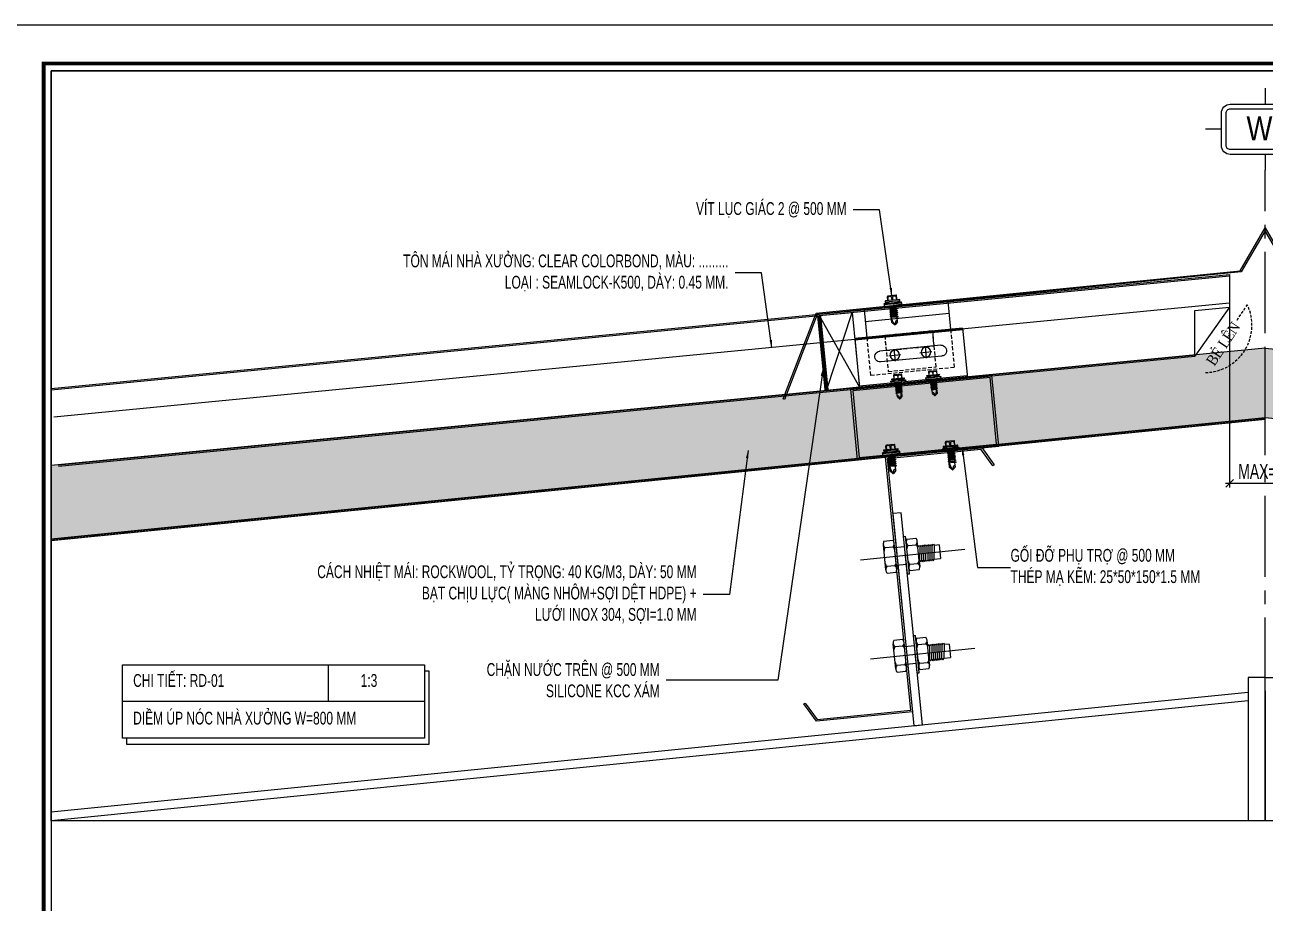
# Model space of a CAD drawing. Header units: inches. Extents: x 315041 to 662841, y -45540 to -35018.
# Drawn here: x 332585.6 to 332876.4, y -36367.1 to -36161.1 of the extents above; entities that cross this region are included whole.
import ezdxf
from ezdxf.enums import TextEntityAlignment as Align

# ---------------------------------------------------------------- set-up
doc = ezdxf.new("R2010")
doc.units = ezdxf.units.IN
doc.header["$MEASUREMENT"] = 0
for name, pattern in [('CENTER2', [28.575, 19.05, -3.175, 3.175, -3.175]), ('DASHED2', [9.525, 6.35, -3.175]), ('HIDDEN2', [4.7625, 3.175, -1.5875])]:
    doc.linetypes.add(name, pattern=pattern)
for name, color, linetype in [('2', 2, 'Continuous'), ('2NET-VE', 8, 'Continuous'), ('3', 3, 'Continuous'), ('5', 5, 'Continuous'), ('7', 7, 'Continuous'), ('8', 8, 'Continuous'), ('BAO KHUNG', 31, 'Continuous'), ('flashing', 6, 'Continuous'), ('GIANG', 1, 'Continuous'), ('ROOFING', 4, 'Continuous'), ('STRUCTURE', 1, 'Continuous')]:
    doc.layers.add(name, color=color, linetype=linetype)
doc.styles.add('DIM', font='SIMPLEX.shx', dxfattribs={"width": 0.7, "bigfont": 'EXTFONT.shx'})
doc.styles.add('hx2', font='VHARIALN.TTF')
doc.styles.add('ST1H', font='vnshxh.shx', dxfattribs={"width": 0.7})
doc.dimstyles.new('3', dxfattribs={"dimtxt": 3.5, "dimasz": 1.8, "dimexe": 1, "dimexo": 0, "dimgap": 1, "dimtad": 1, "dimdec": 0, "dimlfac": 3, "dimzin": 0, "dimdsep": 46, "dimtxsty": 'ST1H', "dimblk": 'OBLIQUE', "dimcen": 1, "dimdle": 1, "dimclrd": 8, "dimclre": 8, "dimclrt": 3, "dimadec": 0, "dimazin": 0, "dimtfac": 1, "dimtdec": 0, "dimtix": 1, "dimtofl": 0, "dimtmove": 1, "dimatfit": 3, "dimfxl": 0.18, "dimtolj": 1, "dimtzin": 0, "dimlwd": -1, "dimlwe": -1, "dimarcsym": 1})

# ---------------------------------------------------------------- blocks, each defined once
blk = doc.blocks.new('A$C75D82031')
at = {"layer": '2', "color": 157, "linetype": 'Continuous'}
blk.add_lwpolyline([(0, 420), (594, 420), (594, 0), (0, 0)], close=True, dxfattribs=at)
at = {"layer": '7', "color": 147, "linetype": 'Continuous'}
blk.add_lwpolyline([(12.33, 57.61), (581.67, 57.61), (581.67, 409.19), (12.33, 409.19)], close=True, dxfattribs=at)
at = {"layer": 'BAO KHUNG', "color": 167, "linetype": 'Continuous', "const_width": 0.871}
blk.add_lwpolyline([(10.59, 9.07), (583.41, 9.07), (583.41, 410.93), (10.59, 410.93)], close=True, dxfattribs=at)
blk = doc.blocks.new('*U235')
at = {"layer": '2NET-VE', "ltscale": 0.5}
for p, q in [((0, 8.3), (9.5, 8.3)), ((22.9, 7.4), (22.9, 7.4)), ((0, -8.3), (9.5, -8.3)), ((22.9, -7.4), (22.9, -7.4))]:
    blk.add_line(p, q, dxfattribs=at)
at = {"layer": '7', "linetype": 'Continuous'}
for p, q in [((21.9, 6.4), (23.1, 7.7)), ((22.3, -6.4), (23.8, 6.4)), ((23.1, 7.7), (23.8, 6.4)), ((23.8, 6.4), (25.1, 7.7)), ((24.3, -6.4), (25.8, 6.4)), ((25.1, 7.7), (25.8, 6.4)), ((25.8, 6.4), (27, 7.7)), ((26.2, -6.4), (27.7, 6.4)), ((27, 7.7), (27.7, 6.4)), ((27.7, 6.4), (28.9, 7.7)), ((28.1, -6.4), (29.6, 6.4)), ((28.9, 7.7), (29.6, 6.4)), ((29.6, 6.4), (30.9, 7.7)), ((30.1, -6.4), (31.6, 6.4)), ((30.1, -6.4), (31.6, 6.4)), ((30.9, 7.7), (31.6, 6.4)), ((31.6, 6.4), (32.8, 7.7)), ((32, -6.4), (33.5, 6.4)), ((32.8, 7.7), (33.5, 6.4)), ((33.5, 6.4), (34.7, 7.7)), ((33.9, -6.4), (35.4, 6.4)), ((33.9, -6.4), (35.4, 6.4)), ((33.9, -6.4), (35.4, 6.4)), ((34.7, 7.7), (35.4, 6.4)), ((35.4, 6.4), (36.7, 7.7)), ((35.9, -6.4), (37.4, 6.4)), ((36.7, 7.7), (37.4, 6.4)), ((41.9, 6.4), (37.4, 6.4)), ((41.9, 6.4), (41.9, -6.4)), ((22.1, -6.4), (21.7, -6.4)), ((22.3, -6.4), (21.9, -6.4)), ((22.3, -6.4), (23.1, -7.7)), ((23.1, -7.7), (24.3, -6.4)), ((24.3, -6.4), (25, -7.7)), ((25, -7.7), (26.2, -6.4)), ((26.2, -6.4), (26.9, -7.7)), ((26.9, -7.7), (28.1, -6.4)), ((28.1, -6.4), (28.9, -7.7)), ((28.9, -7.7), (30.1, -6.4)), ((30.1, -6.4), (30.8, -7.7)), ((30.8, -7.7), (32, -6.4)), ((32, -6.4), (32.7, -7.7)), ((32.7, -7.7), (33.9, -6.4)), ((33.9, -6.4), (34.7, -7.7)), ((34.7, -7.7), (35.9, -6.4)), ((35.9, -6.4), (41.9, -6.4))]:
    blk.add_line(p, q, dxfattribs=at)
at = {"layer": '8', "linetype": 'Continuous'}
for p, q in [((-10.2, 8.8), (-10.2, 11.9)), ((-10.2, -11.9), (-10.2, 11.9)), ((-0.9, 14.9), (-9.3, 14.9)), ((0, 8.8), (0, 11.9)), ((0, -11.9), (0, 11.9)), ((9.5, -17.6), (9.5, 17.6)), ((9.5, 17.6), (11.4, 17.6)), ((11.4, -17.6), (11.4, 17.6)), ((11.4, 8.8), (11.4, 11.9)), ((11.4, -11.9), (11.4, 11.9)), ((12.3, 14.9), (20.7, 14.9)), ((21.7, 8.8), (21.7, 11.9)), ((21.7, -11.9), (21.7, 11.9)), ((-1.4, 8.8), (-8.9, 8.8)), ((12.8, 8.8), (20.3, 8.8)), ((-10.2, -8.8), (-10.2, -11.9)), ((-1.4, -8.8), (-8.9, -8.8)), ((0, -8.8), (0, -11.9)), ((11.4, -8.8), (11.4, -11.9)), ((12.8, -8.8), (20.3, -8.8)), ((21.7, -8.8), (21.7, -11.9)), ((-9.3, -14.9), (-0.9, -14.9)), ((9.5, -17.6), (11.4, -17.6)), ((20.7, -14.9), (12.3, -14.9))]:
    blk.add_line(p, q, dxfattribs=at)
at = {"layer": '8', "ltscale": 10}
blk.add_line((-32.8, 0), (65.5, 0), dxfattribs=at)
at = {"layer": '8', "linetype": 'Continuous'}
for centre, radius, start, end in [((-4.7, 11.9), 5.58, 146.602, 180), ((-6.1, 11.9), 4.1, 180, 228.5476), ((-4.1, 11.9), 4.1, 311.4524, 0), ((-5.6, 11.9), 5.58, 0, 33.398), ((17, 11.9), 5.58, 146.602, 180), ((15.5, 11.9), 4.1, 180, 228.5476), ((17.6, 11.9), 4.1, 311.4524, 0), ((16.1, 11.9), 5.58, 0, 33.398), ((-6.1, 5.7), 4.1, 131.4524, 180), ((-4.1, 5.7), 4.1, 0, 48.5476), ((15.5, 5.7), 4.1, 131.4524, 180), ((17.6, 5.7), 4.1, 0, 48.5476), ((-6.1, -5.7), 4.1, 180, 228.5476), ((-6.1, -11.9), 4.1, 131.4524, 180), ((-4.1, -5.7), 4.1, 311.4524, 0), ((-4.1, -11.9), 4.1, 0, 48.5476), ((15.5, -5.7), 4.1, 180, 228.5476), ((15.5, -11.9), 4.1, 131.4524, 180), ((17.6, -5.7), 4.1, 311.4524, 0), ((17.6, -11.9), 4.1, 0, 48.5476), ((-4.7, -11.9), 5.58, 180, 213.398), ((-5.6, -11.9), 5.58, 326.602, 0), ((17, -11.9), 5.58, 180, 213.398), ((16.1, -11.9), 5.58, 326.602, 0)]:
    blk.add_arc(centre, radius, start, end, dxfattribs=at)
blk = doc.blocks.new('*U234')
at = {"layer": '2NET-VE', "ltscale": 0.5}
for p, q in [((0, 8.3), (9.5, 8.3)), ((22.9, 7.4), (22.9, 7.4)), ((0, -8.3), (9.5, -8.3)), ((22.9, -7.4), (22.9, -7.4))]:
    blk.add_line(p, q, dxfattribs=at)
at = {"layer": '7', "linetype": 'Continuous'}
for p, q in [((21.9, 6.4), (23.1, 7.7)), ((22.3, -6.4), (23.8, 6.4)), ((23.1, 7.7), (23.8, 6.4)), ((23.8, 6.4), (25.1, 7.7)), ((24.3, -6.4), (25.8, 6.4)), ((25.1, 7.7), (25.8, 6.4)), ((25.8, 6.4), (27, 7.7)), ((26.2, -6.4), (27.7, 6.4)), ((27, 7.7), (27.7, 6.4)), ((27.7, 6.4), (28.9, 7.7)), ((28.1, -6.4), (29.6, 6.4)), ((28.9, 7.7), (29.6, 6.4)), ((29.6, 6.4), (30.9, 7.7)), ((30.1, -6.4), (31.6, 6.4)), ((30.1, -6.4), (31.6, 6.4)), ((30.9, 7.7), (31.6, 6.4)), ((31.6, 6.4), (32.8, 7.7)), ((32, -6.4), (33.5, 6.4)), ((32.8, 7.7), (33.5, 6.4)), ((33.5, 6.4), (34.7, 7.7)), ((33.9, -6.4), (35.4, 6.4)), ((33.9, -6.4), (35.4, 6.4)), ((33.9, -6.4), (35.4, 6.4)), ((34.7, 7.7), (35.4, 6.4)), ((35.4, 6.4), (36.7, 7.7)), ((35.9, -6.4), (37.4, 6.4)), ((36.7, 7.7), (37.4, 6.4)), ((41.9, 6.4), (37.4, 6.4)), ((41.9, 6.4), (41.9, -6.4)), ((22.1, -6.4), (21.7, -6.4)), ((22.3, -6.4), (21.9, -6.4)), ((22.3, -6.4), (23.1, -7.7)), ((23.1, -7.7), (24.3, -6.4)), ((24.3, -6.4), (25, -7.7)), ((25, -7.7), (26.2, -6.4)), ((26.2, -6.4), (26.9, -7.7)), ((26.9, -7.7), (28.1, -6.4)), ((28.1, -6.4), (28.9, -7.7)), ((28.9, -7.7), (30.1, -6.4)), ((30.1, -6.4), (30.8, -7.7)), ((30.8, -7.7), (32, -6.4)), ((32, -6.4), (32.7, -7.7)), ((32.7, -7.7), (33.9, -6.4)), ((33.9, -6.4), (34.7, -7.7)), ((34.7, -7.7), (35.9, -6.4)), ((35.9, -6.4), (41.9, -6.4))]:
    blk.add_line(p, q, dxfattribs=at)
at = {"layer": '8', "linetype": 'Continuous'}
for p, q in [((-10.2, 8.8), (-10.2, 11.9)), ((-10.2, -11.9), (-10.2, 11.9)), ((-0.9, 14.9), (-9.3, 14.9)), ((0, 8.8), (0, 11.9)), ((0, -11.9), (0, 11.9)), ((9.5, -17.6), (9.5, 17.6)), ((9.5, 17.6), (11.4, 17.6)), ((11.4, -17.6), (11.4, 17.6)), ((11.4, 8.8), (11.4, 11.9)), ((11.4, -11.9), (11.4, 11.9)), ((12.3, 14.9), (20.7, 14.9)), ((21.7, 8.8), (21.7, 11.9)), ((21.7, -11.9), (21.7, 11.9)), ((-1.4, 8.8), (-8.9, 8.8)), ((12.8, 8.8), (20.3, 8.8)), ((-10.2, -8.8), (-10.2, -11.9)), ((-1.4, -8.8), (-8.9, -8.8)), ((0, -8.8), (0, -11.9)), ((11.4, -8.8), (11.4, -11.9)), ((12.8, -8.8), (20.3, -8.8)), ((21.7, -8.8), (21.7, -11.9)), ((-9.3, -14.9), (-0.9, -14.9)), ((9.5, -17.6), (11.4, -17.6)), ((20.7, -14.9), (12.3, -14.9))]:
    blk.add_line(p, q, dxfattribs=at)
at = {"layer": '8', "ltscale": 10}
blk.add_line((-32.8, 0), (65.5, 0), dxfattribs=at)
at = {"layer": '8', "linetype": 'Continuous'}
for centre, radius, start, end in [((-4.7, 11.9), 5.58, 146.602, 180), ((-6.1, 11.9), 4.1, 180, 228.5476), ((-4.1, 11.9), 4.1, 311.4524, 0), ((-5.6, 11.9), 5.58, 0, 33.398), ((17, 11.9), 5.58, 146.602, 180), ((15.5, 11.9), 4.1, 180, 228.5476), ((17.6, 11.9), 4.1, 311.4524, 0), ((16.1, 11.9), 5.58, 0, 33.398), ((-6.1, 5.7), 4.1, 131.4524, 180), ((-4.1, 5.7), 4.1, 0, 48.5476), ((15.5, 5.7), 4.1, 131.4524, 180), ((17.6, 5.7), 4.1, 0, 48.5476), ((-6.1, -5.7), 4.1, 180, 228.5476), ((-6.1, -11.9), 4.1, 131.4524, 180), ((-4.1, -5.7), 4.1, 311.4524, 0), ((-4.1, -11.9), 4.1, 0, 48.5476), ((15.5, -5.7), 4.1, 180, 228.5476), ((15.5, -11.9), 4.1, 131.4524, 180), ((17.6, -5.7), 4.1, 311.4524, 0), ((17.6, -11.9), 4.1, 0, 48.5476), ((-4.7, -11.9), 5.58, 180, 213.398), ((-5.6, -11.9), 5.58, 326.602, 0), ((17, -11.9), 5.58, 180, 213.398), ((16.1, -11.9), 5.58, 326.602, 0)]:
    blk.add_arc(centre, radius, start, end, dxfattribs=at)
blk = doc.blocks.new('XM150')
at = {"layer": '2', "ltscale": 0.015}
for p, q in [((68.9, 180), (0.9, 180)), ((0.9, 1.1), (0.9, 180)), ((2, 178.9), (2, 0)), ((2, 178.9), (68.26, 178.9)), ((75.45, 166.46), (68.26, 178.9)), ((68.9, 180), (76.4, 167.01)), ((76.4, 167.01), (75.45, 166.46)), ((-73.5, 12.99), (-72.55, 13.54)), ((-66, 0), (-73.5, 12.99)), ((-72.55, 13.54), (-65.36, 1.1)), ((2, 0), (-66, 0)), ((-65.36, 1.1), (0.9, 1.1))]:
    blk.add_line(p, q, dxfattribs=at)
at = {"layer": '5'}
blk.add_lwpolyline([(8, -10), (8, 140), (2, 140), (2, -10), (8, -10)], close=True, dxfattribs=at)
at = {"layer": 'GIANG', "xscale": 0.7499999999999999, "yscale": 0.7499999999999999, "zscale": 0.7499999999999999}
for name, p in [('*U235', (0.9, 110)), ('*U234', (0.9, 40))]:
    blk.add_blockref(name, p, dxfattribs=at)
blk = doc.blocks.new('TENTRUC')
at = {"layer": '7'}
for p, q in [((0, 8.27), (0, 10.26)), ((-7.48, 5.13), (-5.48, 5.13)), ((5.48, 5.13), (7.48, 5.13)), ((0, 0), (0, 2))]:
    blk.add_line(p, q, dxfattribs=at)
blk.add_lwpolyline([(-4.36, 8.27), (4.36, 8.27, -0.414214), (5.48, 7.14), (5.48, 3.12, -0.414214), (4.36, 2), (-4.36, 2, -0.414214), (-5.48, 3.12), (-5.48, 7.14, -0.414214)], format="xyb", close=True, dxfattribs=at)
at = {"layer": '8', "ltscale": 15}
blk.add_lwpolyline([(-4.36, 7.68), (4.36, 7.68, -0.414214), (4.9, 7.14), (4.9, 3.12, -0.414214), (4.36, 2.58), (-4.36, 2.58, -0.414214), (-4.9, 3.12), (-4.9, 7.14, -0.414214)], format="xyb", close=True, dxfattribs=at)
at = {"layer": '3', "style": 'hx2'}
blk.add_attdef('TR', text='', height=2.9, dxfattribs=at).set_placement((-0.16, 3.83), align=Align.CENTER)
blk = doc.blocks.new('Short_Self_drilling')
at = {"layer": 'STRUCTURE', "color": 1, "linetype": 'Continuous'}
for p, q in [((6.43, 1.74), (-6.43, 1.73)), ((5.14, 3.76), (-5.14, 3.75)), ((-2.57, 2.9), (-5.14, 2.9)), ((-3.43, 3.75), (-3.43, 6.75)), ((3, 7.19), (-3, 7.18)), ((2.57, 2.9), (-2.57, 2.9)), ((-2.14, 2.8), (-2.14, 2.9)), ((6.25, 0), (0, 0)), ((2.15, 2.8), (2.15, 2.9)), ((2.16, -0.5), (2.15, 0.01)), ((5.14, 2.9), (2.57, 2.9)), ((3.43, 3.76), (3.42, 6.76)), ((2.99, -1.17), (-2.7, -0.23)), ((2.99, -2.7), (-2.7, -1.76)), ((2.99, -4.23), (-2.7, -3.28)), ((2.99, -5.75), (-2.7, -4.81)), ((2.99, -7.28), (-2.7, -6.33)), ((-1.91, -7.99), (-2.7, -7.86)), ((-2.14, -1.38), (-2.14, -0.87)), ((-2.14, -2.91), (-2.14, -2.39)), ((-2.14, -4.43), (-2.14, -3.92)), ((-2.13, -5.96), (-2.14, -5.44)), ((-2.14, -12.33), (-2.14, -8.48)), ((-2.13, -7.49), (-2.13, -6.97)), ((3, -8.8), (-1.14, -8.12)), ((2.16, -2.03), (2.16, -1.51)), ((2.16, -3.55), (2.16, -3.04)), ((2.16, -5.08), (2.16, -4.56)), ((2.16, -6.6), (2.16, -6.09)), ((2.16, -8.13), (2.16, -7.61)), ((2.15, -12.31), (2.15, -9.14))]:
    blk.add_line(p, q, dxfattribs=at)
blk.add_lwpolyline([(6.43, 1.31), (6.43, 1.74), (2.14, 2.81), (-2.14, 2.8), (-6.43, 1.73), (-6.43, 1.3)], close=True, dxfattribs=at)
for points in [[(-6.43, 1.3, -0.088869), (-6.25, 0), (0, 0)], [(-0.13, 3.76), (-0.33, 6.23, 0.338878), (-3.14, 6.23), (-3.33, 3.75)], [(3.3, 3.76), (3.1, 6.23, 0.338878), (0.29, 6.23), (0.1, 3.76)], [(-0.08, -14.04), (-1.04, -12.24, -0.148657), (-1.4, -11.2), (-1.95, -7.72, -0.815006), (-1.21, -7.77, 0.150833), (-0.85, -8.68)], [(2.15, -12.31), (0.17, -14.24, -0.333596), (-0.17, -14.24), (-2.14, -12.33)], [(2.15, -12.31), (1.71, -11.7, 0.52242), (0.88, -11.71), (-0.17, -14.24)]]:
    blk.add_lwpolyline(points, format="xyb", dxfattribs=at)
for points in [[(2.99, -1.17), (2.16, -1.51), (-2.14, -0.85), (-2.7, -0.23), (-2.36, 0)], [(2.99, -2.7), (2.16, -3.04), (-2.14, -2.37), (-2.7, -1.76), (-2.14, -1.38), (2.16, -2.03), (2.99, -2.7)], [(2.99, -4.23), (2.16, -4.56), (-2.14, -3.9), (-2.7, -3.28), (-2.14, -2.91), (2.16, -3.55), (2.99, -4.23)], [(2.99, -5.75), (2.16, -6.09), (-2.14, -5.43), (-2.7, -4.81), (-2.14, -4.43), (2.16, -5.08), (2.99, -5.75)], [(2.99, -7.28), (2.16, -7.62), (-2.14, -6.95), (-2.7, -6.33), (-2.13, -5.96), (2.16, -6.6), (2.99, -7.28)], [(-1.82, -8.53), (-2.14, -8.48), (-2.7, -7.86), (-2.13, -7.49), (-1.83, -7.53)], [(-1.26, -7.62), (2.16, -8.13), (3, -8.8)], [(-1.18, 0), (2.16, -0.5), (2.99, -1.17)], [(3, -8.8), (2.16, -9.14), (-0.85, -8.68)]]:
    blk.add_lwpolyline(points, dxfattribs=at)
for centre, radius, start, end in [((-4.99, 3.32), 0.455, 109.79487, 250.26739), ((-3, 6.75), 0.429, 90.03113, 180.03113), ((3, 6.76), 0.429, 0.03113, 90.03113), ((5.07, 3.33), 0.435, 279.72757, 80.33469), ((9.99, 0.17), 3.74, 162.29632, 182.61031)]:
    blk.add_arc(centre, radius, start, end, dxfattribs=at)
blk = doc.blocks.new('gối đỡ 2')
at = {"color": 1, "true_color": 0xfa051e}
for points in [[(328665.48, -35537.05), (328698.81, -35537.05), (328698.81, -35520.38), (328665.48, -35520.38)], [(328665.98, -35536.55), (328698.31, -35536.55), (328698.31, -35520.88), (328665.98, -35520.88)]]:
    blk.add_lwpolyline(points, close=True, dxfattribs=at)
at = {"color": 1, "xscale": 0.3150483438356407, "yscale": 0.3150483454810455, "zscale": 0.3150483446712019, "rotation": 359.9688728259106}
for p in [(328673.53, -35536.55), (328687.52, -35537.05)]:
    blk.add_blockref('Short_Self_drilling', p, dxfattribs=at)
blk = doc.blocks.new('AUDIT_I_200512002610-1')
at = {"color": 1, "xscale": 0.96000000076829, "yscale": 0.9600000007631024, "zscale": 0.96000000076829, "rotation": 359.9688729454758}
for p in [(28.2, 12.6), (57.5, 12.6)]:
    blk.add_blockref('Short_Self_drilling', p, dxfattribs=at)
blk = doc.blocks.new('A$C6DF15AF1')
at = {"color": 8}
for p, q in [((13.2, 79), (12.1, 56)), ((13.2, 79), (83.1, 75.5)), ((83.1, 75.5), (82, 52.5)), ((12.7, 69), (82.6, 65.5)), ((2.1, 56.5), (0, 15.1)), ((2, 55), (91.9, 50.5)), ((2.1, 56.5), (92, 52)), ((92, 52), (89.9, 10.6)), ((20.9, 43.1), (71.9, 40.5)), ((33.2, 32.9), (33.7, 43)), ((59.1, 31.7), (59.6, 41.7)), ((20.5, 34.1), (71.4, 31.5)), ((38.5, 37.7), (28.4, 38.2)), ((64.4, 36.4), (54.3, 36.9)), ((0, 15.1), (89.9, 10.6)), ((0.1, 16.6), (90, 12.1))]:
    blk.add_line(p, q, dxfattribs=at)
at = {"color": 8, "linetype": 'HIDDEN2'}
for p, q in [((12.1, 56), (10.5, 24.1)), ((25.5, 25.3), (27, 55.3)), ((26.4, 42.8), (27, 55.3)), ((27, 55.3), (67, 53.3)), ((27, 55.3), (67, 53.3)), ((67, 53.3), (65.5, 23.3)), ((67, 53.3), (66.4, 40.8)), ((82, 52.5), (80.4, 20.6)), ((66.4, 40.8), (26.4, 42.8)), ((10.5, 24.1), (80.4, 20.6)), ((65.5, 23.3), (25.5, 25.3))]:
    blk.add_line(p, q, dxfattribs=at)
at = {"color": 8}
for centre, major_axis, start_param, end_param in [((20.7, 38.6), (3.18, 3.18), 0.735405, 3.876998), ((33.4, 37.9), (2.83, 2.83), 5.447794310103061, 11.73097961728265), ((59.4, 36.7), (2.83, 2.83), 5.447794310103061, 11.73097961728265), ((71.6, 36), (3.18, 3.18), 3.876998, 7.018591)]:
    blk.add_ellipse(centre, major_axis=major_axis, ratio=1, start_param=start_param, end_param=end_param, dxfattribs=at)
at = {"color": 9, "rotation": 357.1356216438959}
blk.add_blockref('AUDIT_I_200512002610-1', (-0.6, 4), dxfattribs=at)
blk = doc.blocks.new('_Oblique')
at = {"color": 0, "linetype": 'ByBlock', "lineweight": -2}
blk.add_line((-0.5, -0.5), (0.5, 0.5), dxfattribs=at)
blk = doc.blocks.new('*D393')
at = {"color": 8, "linetype": 'Continuous', "transparency": 16777216}
for p, q in [((332868.11, -36219.64), (332868.11, -36269.63)), ((332884.78, -36219.64), (332884.78, -36269.63)), ((332867.11, -36268.63), (332885.78, -36268.63))]:
    blk.add_line(p, q, dxfattribs=at)
at = {"layer": 'Defpoints', "color": 0, "transparency": 16777216}
for p in [(332868.11, -36219.64), (332884.78, -36219.64), (332884.78, -36268.63)]:
    blk.add_point(p, dxfattribs=at)
at = {"color": 8, "transparency": 16777216, "xscale": 1.8, "yscale": 1.8, "zscale": 1.8, "rotation": 180}
blk.add_blockref('_Oblique', (332868.11, -36268.63), dxfattribs=at)
at = {"color": 8, "transparency": 16777216, "xscale": 1.8, "yscale": 1.8, "zscale": 1.8}
blk.add_blockref('_Oblique', (332884.78, -36268.63), dxfattribs=at)
at = {"color": 3, "transparency": 16777216, "insert": (332876.44, -36265.88), "char_height": 3.5, "attachment_point": 5, "style": 'ST1H'}
blk.add_mtext('\\A1;MAX=50', dxfattribs=at)

msp = doc.modelspace()

# ---------------------------------------------------------------- hatches: boundary and pattern name
at = {"true_color": 0xf25d0d}
h = msp.add_hatch(dxfattribs=at)
h.set_pattern_fill('FLEX,_O', color=20, scale=10)
h.set_pattern_definition([(0, (4023.6506, -833.0795), (0, 2.5), [2.5, -2.5]), (45, (4026.1506, -833.0795), (1e-16, 2.499999996), [0.625, -2.28553391, 0.625, -3.53553391])])
h.paths.add_polyline_path([(332876.4424, -36253.2967), (332876.4424, -36236.9425), (332591.7734, -36264.4913), (332591.7734, -36281.7163)])
h = msp.add_hatch(dxfattribs=at)
h.set_pattern_fill('FLEX,_O', color=20, scale=10)
h.set_pattern_definition([(180, (661729.234, -833.0795), (0, 2.5), [2.5, -2.5]), (135, (661726.7341, -833.0795), (-1e-16, 2.499999996), [0.625, -2.28553391, 0.625, -3.53553391])])
h.paths.add_polyline_path([(332876.4424, -36253.2967), (332876.4424, -36236.9425), (333161.1113, -36264.4913), (333161.1113, -36281.7163)])
at = {"true_color": 0xf2ee0d}
h = msp.add_hatch(dxfattribs=at)
h.set_pattern_fill('ANSI37,_O', color=2, scale=4, angle=-5.709972)
h.set_pattern_definition([(50.70997249, (6499.91017, -32562.7693), (-0.38697521985, 0.316623087), []), (140.70997249, (6499.91017, -32562.7693), (-0.316623087, -0.38697521985), [])])
h.paths.add_polyline_path([(332876.4424, -36253.6084), (332876.4424, -36253.2967), (332591.7734, -36281.7163), (332591.7734, -36282.0513)])

# ---------------------------------------------------------------- linework, layer by layer
at = {"color": 8, "linetype": 'CENTER2'}
msp.add_line((332876.4424, -36347.7298), (332876.4424, -36195.2493), dxfattribs=at)
at = {"color": 9}
for p, q in [((332773.6069, -36246.8977), (332779.5749, -36228.5462)), ((332771.8491, -36229.3187), (332781.3328, -36246.1251))]:
    msp.add_line(p, q, dxfattribs=at)
at = {"color": 8}
msp.add_lwpolyline([(332591.7734, -36171.9399), (333161.1113, -36171.9399), (333161.1113, -36347.7298), (332591.7734, -36347.7298)], close=True, dxfattribs=at)
at = {"color": 122, "true_color": 0x27b98b, "const_width": 1, "elevation": 0}
msp.add_lwpolyline([(332771.8491, -36229.3187), (332773.6069, -36246.8977)], dxfattribs=at)
at = {"color": 9, "elevation": 0}
msp.add_lwpolyline([(332771.8491, -36229.3187), (332779.5749, -36228.5462), (332781.3328, -36246.1251), (332773.6069, -36246.8977)], close=True, dxfattribs=at)
at = {"color": 3, "linetype": 'DASHED2', "ltscale": 0.1}
msp.add_lwpolyline([(332869.8326, -36230.3759), (332872.2276, -36226.7759, -0.5489642), (332862.4256, -36242.6492)], format="xyb", dxfattribs=at)
at = {"color": 20, "true_color": 0xf25d0d}
for points in [[(332876.4424, -36253.2967), (332876.4424, -36236.9425), (332591.7734, -36264.4913), (332591.7734, -36281.7163), (332876.4424, -36253.2967)], [(332876.4424, -36253.2967), (332876.4424, -36236.9425), (333161.1113, -36264.4913), (333161.1113, -36281.7163), (332876.4424, -36253.2967)]]:
    msp.add_lwpolyline(points, dxfattribs=at)
at = {"color": 2, "true_color": 0xf2ee0d}
msp.add_lwpolyline([(332876.4424, -36253.6084), (332876.4424, -36253.2967), (332591.7734, -36281.7163), (332591.7734, -36282.0513), (332876.4424, -36253.6084)], dxfattribs=at)
at = {"color": 8}
msp.add_lwpolyline([(332591.7734, -36523.5197), (333161.1113, -36523.5197), (333161.1113, -36347.7298), (332591.7734, -36347.7298), (332591.7734, -36523.5197)], dxfattribs=at)
at = {"layer": '2'}
for p, q in [((332872.4424, -36317.6529), (332591.7734, -36345.7198)), ((332876.4424, -36317.2529), (332876.4424, -36347.7298)), ((332876.4424, -36317.2529), (332876.4424, -36347.7298)), ((332876.4424, -36317.2529), (332876.4424, -36347.7298)), ((332876.4424, -36317.2529), (332876.4424, -36347.7298)), ((332872.4424, -36319.6629), (332591.7734, -36347.7298))]:
    msp.add_line(p, q, dxfattribs=at)
for points in [[(332876.4424, -36347.7298), (332876.4424, -36314.1274), (332872.4424, -36314.1274), (332872.4424, -36347.7298)], [(332876.4424, -36347.7298), (332876.4424, -36314.1274), (332872.4424, -36314.1274), (332872.4424, -36347.7298)], [(332876.4424, -36347.7298), (332876.4424, -36314.1274), (332880.4424, -36314.1274), (332880.4424, -36347.7298)], [(332876.4424, -36347.7298), (332876.4424, -36314.1274), (332880.4424, -36314.1274), (332880.4424, -36347.7298)]]:
    msp.add_lwpolyline(points, dxfattribs=at)
at = {"layer": 'flashing'}
msp.add_lwpolyline([(332876.4424, -36209.4513), (332870.8275, -36219.0684), (332771.3865, -36229.0125), (332763.7315, -36248.9762), (332763.4251, -36248.8613), (332771.1352, -36228.7027), (332870.6069, -36218.7839), (332876.4424, -36208.765), (332882.2778, -36218.7839), (332981.7495, -36228.7027), (332990.3247, -36248.6209), (332990.0198, -36248.7379), (332981.4982, -36229.0125), (332882.0572, -36219.0684)], close=True, dxfattribs=at)
at = {"layer": 'ROOFING'}
for p, q in [((332591.7734, -36246.3856), (332868.109, -36219.6433)), ((332591.8055, -36246.7174), (332868.109, -36219.9782)), ((332592.4156, -36253.0213), (332868.109, -36226.3411)), ((332593.5072, -36264.3019), (332860.2335, -36238.4896)), ((332593.5393, -36264.6337), (332859.9799, -36238.849))]:
    msp.add_line(p, q, dxfattribs=at)
msp.add_lwpolyline([(332868.109, -36219.6433), (332868.109, -36227.3272), (332859.9799, -36238.849), (332859.9799, -36228.1401), (332868.109, -36227.3272)], dxfattribs=at)

# ---------------------------------------------------------------- block references
at = {"color": 1}
msp.add_blockref('A$C75D82031', (332579.4423, -36581.1298), dxfattribs=at)
at = {"color": 8, "xscale": -0.2820512833564803, "yscale": 0.2820512817852432, "zscale": 0.2820512820512821, "rotation": 2.663188669874783}
msp.add_blockref('A$C6DF15AF1', (332806.8156, -36248.1215, 0), dxfattribs=at)
at = {"color": 1, "xscale": 0.320000000025621, "yscale": 0.3199999998323619, "zscale": 0.3199999999999999, "rotation": 5.658749824055792}
msp.add_blockref('Short_Self_drilling', (332789.1543, -36226.9058), dxfattribs=at)
at = {"color": 8, "rotation": 5.52756702599597}
msp.add_blockref('gối đỡ 2', (2220.5376, -32549.9059), dxfattribs=at)
at = {"layer": '2', "xscale": 0.3333333328963792, "yscale": 0.3333333337213844, "zscale": 0.3333333333333334, "rotation": 5.710593225108097}
msp.add_blockref('XM150', (332793.0954, -36322.2377), dxfattribs=at)
at = {"layer": '3'}
ref = msp.add_blockref('TENTRUC', (332876.4424, -36176.0025), dxfattribs=dict(at, xscale=1.875, yscale=1.875, zscale=1.875, rotation=180))
ref.add_attrib('TR', 'W3', dxfattribs={"layer": '0', "height": 5.625, "style": 'hx2'}).set_placement((332876.8901, -36188.194), align=Align.CENTER)

# ---------------------------------------------------------------- texts
at = {"layer": '2', "color": 92, "linetype": 'Continuous', "insert": (332869.6785, -36231.3035), "char_height": 2.5, "attachment_point": 6, "rotation": 56.36559, "style": 'DIM'}
msp.add_mtext('\\A1;{\\Fvntimeh|c0;\\W0.9;\\T0.95;\\C3;BÎ L£N}', dxfattribs=at)

# ---------------------------------------------------------------- dimensions: what is measured, and where the dimension line sits
at = {"color": 71}
dim = msp.add_linear_dim(base=(332884.7767, -36268.6316), p1=(332868.109, -36219.6433), p2=(332884.7767, -36219.6433), text='MAX=<>', dimstyle='3', dxfattribs=at)
dim.commit()
dim.dimension.update_dxf_attribs({"geometry": '*D393', "text_midpoint": (332876.4428, -36265.8816)})

# ---------------------------------------------------------------- leaders
at = {"color": 9}
for points in [[(332788.9264, -36224.6181), (332786.0299, -36204.5434), (332778.3, -36204.5434)], [(332760.7678, -36236.8282, 0), (332758.3287, -36219.3133, 0), (332750.5989, -36219.3133, 0)], [(332772.7613, -36241.6846, 0), (332762.1812, -36314.8122, 0), (332734.4848, -36314.8122, 0)], [(332755.2041, -36260.9308), (332750.8487, -36294.6952), (332743.1188, -36294.6952)]]:
    msp.add_leader(points, dimstyle='3', override={"dimgap": 1, "dimtad": 0}, dxfattribs=at)

# ---------------------------------------------------------------- next in the draw order: texts
at = {"color": 20, "true_color": 0xf25d0d, "insert": (332743.1188, -36294.6952), "char_height": 3, "attachment_point": 6, "style": 'ST1H', "bg_fill": 2}
msp.add_mtext('\\A1;C¸CH NHIÖT M¸I: ROCKWOOL, tû träng: 40 kg/m3, dµy: 50 mm\\PB¹T CHÞU LùC( MµNG NH¤M+SîI DÖT HDPE) +\\PL¦íI INOX 304, SîI=1.0 MM', dxfattribs=at)
at = {"layer": '3', "char_height": 3, "style": 'ST1H', "bg_fill": 2}
for s, insert, attachment_point in [('\\A1;VÝT LôC GI¸C 2 @ 500 MM', (332778.3, -36204.5434, 0), 6), ('\\A1;t«n m¸i nhµ x\xadëng: CLEAR COLORBOND, mµu: .........\\PLo¹i : SEAMLOCK-K500, dµy: 0.45 mm.', (332750.5989, -36219.3133, 0), 6), ('\\A1;gèi ®ì phô trî @ 500 mm\\PthÐp m¹ kÏm: 25*50*150*1.5 mm', (332816.7352, -36288.3464), 4), ('\\A1;CHÆN N¦íC TR£N @ 500 MM\\PSILICONE KCC X¸M', (332734.4848, -36314.8122, 0), 6), ('\\A1;CHI TIÕT: RD-01', (332611.0154, -36314.8752), 4), ('\\A1;DIÒM óP NãC NHµ X¦ëNG W=800 MM', (332611.0154, -36323.7049), 4)]:
    msp.add_mtext(s, dxfattribs=dict(at, insert=insert, attachment_point=attachment_point))

# ---------------------------------------------------------------- next in the draw order: linework, layer by layer
at = {"color": 9}
msp.add_line((332656.7004, -36311.1608), (332656.7004, -36319.7854), dxfattribs=at)
for points in [[(332608.5459, -36311.1608), (332679.3355, -36311.1608), (332679.3355, -36328.41), (332608.5459, -36328.41)], [(332608.5459, -36311.1608), (332679.3355, -36311.1608), (332679.3355, -36319.7854), (332608.5459, -36319.7854)]]:
    msp.add_lwpolyline(points, close=True, dxfattribs=at)
msp.add_lwpolyline([(332679.3355, -36312.5814), (332680.3581, -36312.5814), (332680.3581, -36329.8306), (332609.5685, -36329.8306), (332609.5685, -36328.41)], dxfattribs=at)

# ---------------------------------------------------------------- next in the draw order: leaders
msp.add_leader([(332805.3789, -36260.2335), (332809.0053, -36288.3464), (332816.7352, -36288.3464)], dimstyle='3', override={"dimgap": 1, "dimtad": 0}, dxfattribs=at)

# ---------------------------------------------------------------- next in the draw order: texts
at = {"layer": '3', "insert": (332664.3596, -36314.8752), "char_height": 3, "attachment_point": 4, "style": 'ST1H', "bg_fill": 2}
msp.add_mtext('\\A1;1:3', dxfattribs=at)

doc.saveas('drawing.dxf')
